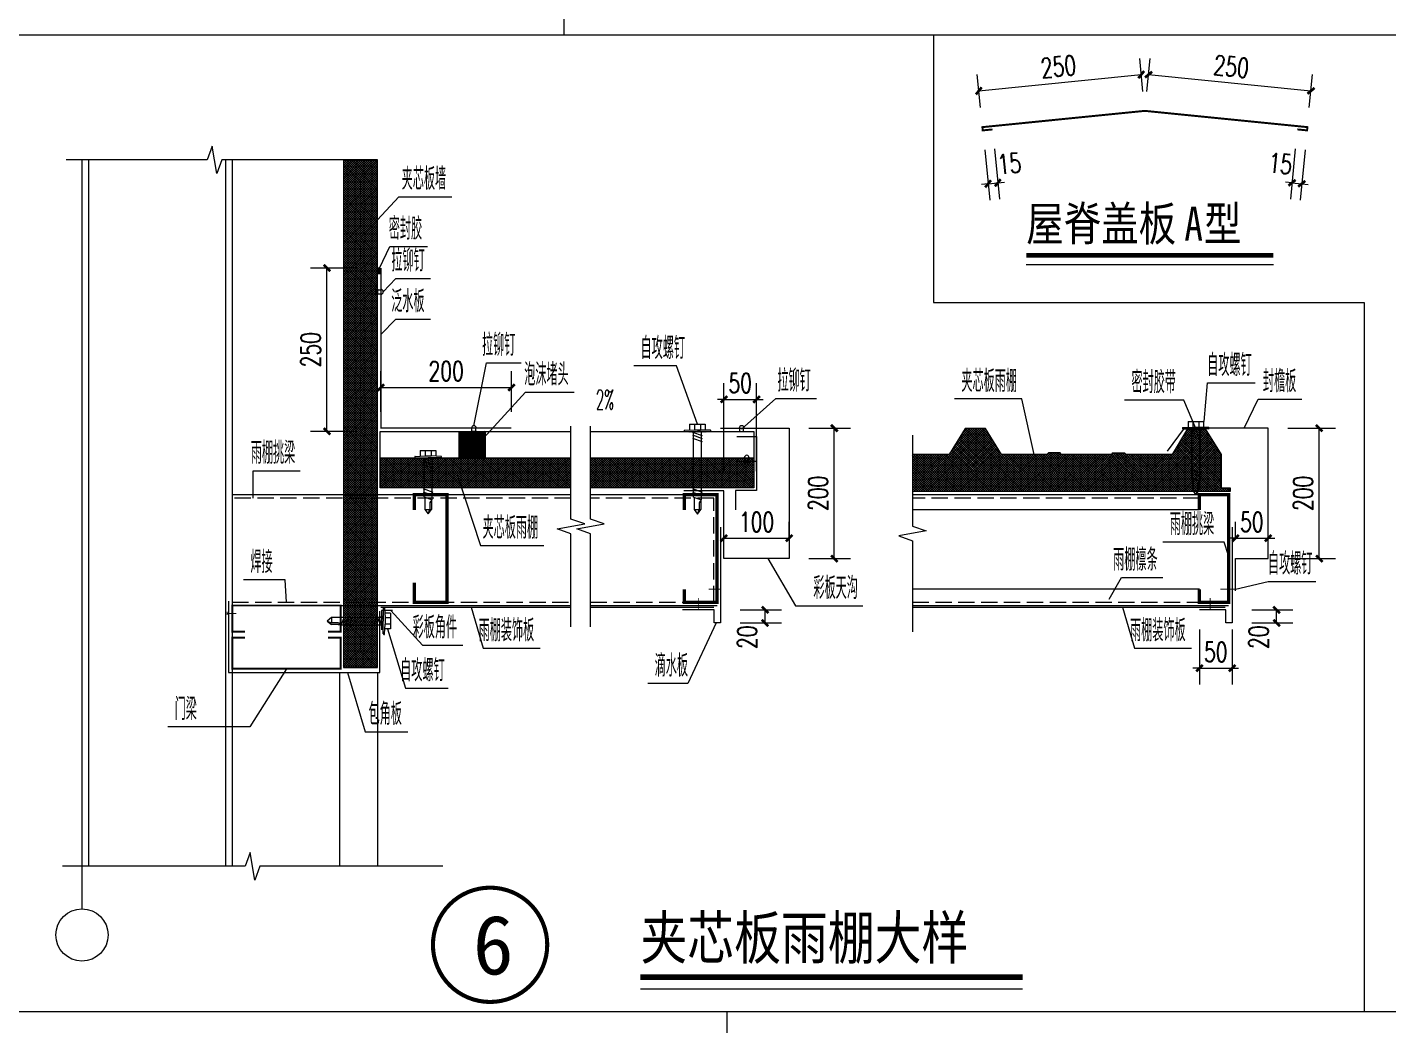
# Model space of a CAD drawing. Header units: inches. Extents: x -3733042 to -3643265, y 623859 to 997713.
# Drawn here: x -3726194 to -3722027, y 627618 to 630672 of the extents above; entities that cross this region are included whole.
import ezdxf

# ---------------------------------------------------------------- set-up
doc = ezdxf.new("R2010")
doc.units = ezdxf.units.IN
doc.header["$LTSCALE"] = 1000
doc.header["$MEASUREMENT"] = 0
doc.linetypes.add('DASH', pattern=[0.35, 0.25, -0.1])
doc.layers.get('0').update_dxf_attribs({"lineweight": 18})
for name, color, linetype, lineweight in [('7', 7, 'Continuous', 18), ('8', 3, 'Continuous', 18), ('AXIS', 30, 'Continuous', 18), ('AXIS_TEXT', 7, 'Continuous', 18), ('DIM_IDEN', 3, 'Continuous', 18), ('DIM_LEAD', 3, 'Continuous', 18), ('DIM_SYMB', 3, 'Continuous', 18), ('PUB_DIM', 3, 'Continuous', 18), ('PUB_TEXT', 7, 'Continuous', 18), ('SURFACE', 255, 'Continuous', 18), ('WALL', 6, 'Continuous', 18), ('填充', 8, 'Continuous', 18)]:
    doc.layers.add(name, color=color, linetype=linetype, lineweight=lineweight)
doc.styles.add('_TCH_DIM', font='simplex.shx', dxfattribs={"width": 0.7, "bigfont": 'gbcbig.shx'})
doc.styles.add('_TCH_DIM_T3', font='simplex.shx', dxfattribs={"width": 0.705882, "bigfont": 'gbcbig.shx'})
doc.styles.add('COMPLEX', font='complex.shx')
doc.styles.add('黑体', font='simhei.ttf', dxfattribs={"width": 0.8})
doc.dimstyles.new('_TCH_ARCH&&10', dxfattribs={"dimtxt": 29.75, "dimasz": 10, "dimexe": 25, "dimexo": 30, "dimgap": 10, "dimtad": 1, "dimdec": 0, "dimzin": 0, "dimdsep": 46, "dimtxsty": '_TCH_DIM_T3', "dimblk": 'ARCHTICK', "dimcen": 0.09, "dimdle": 20, "dimclrt": 7, "dimazin": 2, "dimtfac": 1, "dimtdec": 0, "dimtix": 1, "dimtmove": 2, "dimatfit": 3, "dimfxl": 1, "dimtolj": 1, "dimarcsym": 0})

# ---------------------------------------------------------------- blocks, each defined once
blk = doc.blocks.new('A$C33F06303')
at = {"layer": '8', "linetype": 'Continuous', "ltscale": 0.4}
h = blk.add_hatch(color=1, dxfattribs=at)
h.paths.add_polyline_path([(0, 3), (1.3, 3), (1.3, 6.8), (0, 6.8)], flags=0)
h.paths.add_polyline_path([(0, 0), (1.3, 0), (1.3, 3), (0, 3)], flags=0)
h.paths.add_polyline_path([(0, -3), (1.3, -3), (1.3, 0), (0, 0)], flags=0)
h.paths.add_polyline_path([(0, -6.8), (1.3, -6.8), (1.3, -3), (0, -3)], flags=0)
at = {"layer": '7', "color": 1, "linetype": 'Continuous', "ltscale": 0.2}
for p, q in [((-28.7, 3), (1.3, 3)), ((6.9, 2.4), (2.6, 2.4)), ((2.6, 2.4), (2.6, -2.4)), ((-30.9, -3), (1.3, -3)), ((6.9, -2.4), (2.6, -2.4))]:
    blk.add_line(p, q, dxfattribs=at)
at = {"layer": '8', "color": 1, "linetype": 'Continuous', "ltscale": 0.4}
for p, q in [((-38.3, 2.6), (-41.8, 0)), ((-41.8, 0), (-38.3, -2.6)), ((-41.8, 0), (-38.3, -1.3)), ((-28.9, 2.6), (-38.3, 2.6)), ((-38.3, 2.6), (-38.3, -1.3)), ((-28.7, 3), (-30.9, -3)), ((-24.9, 3.7), (-27.6, -3.7)), ((-22.3, 3.7), (-25, -3.7)), ((-3.8, 3.7), (-6.5, -3.7)), ((-1.4, 3.7), (-4.2, -3.7)), ((0.8, 3.7), (-1.9, -3.7)), ((1.3, 9.9), (1.3, 0)), ((2.2, 9.9), (2.6, 2.4)), ((6.9, 6), (2.4, 6)), ((6.9, 6), (6.9, -6)), ((-33.2, -1.3), (-38.5, -1.3)), ((-30.8, -2.6), (-38.3, -2.6)), ((1.3, -9.9), (1.3, 0)), ((2.2, -9.9), (2.6, -2.4)), ((6.9, -6), (2.4, -6))]:
    blk.add_line(p, q, dxfattribs=at)
for centre, major_axis, ratio, start_param, end_param in [((1.8, 9.8), (-0.336, 0.336), 1, 4.136797, 6.969837), ((-33.2, -1.9), (-1.41, 0.62), 0.401291, 1.745825, 4.887418), ((1.8, -9.8), (0.336, 0.336), 1, 2.454941, 5.287981)]:
    blk.add_ellipse(centre, major_axis=major_axis, ratio=ratio, start_param=start_param, end_param=end_param, dxfattribs=at)
blk = doc.blocks.new('_ArchTick_2')
at = {"color": 0, "linetype": 'ByBlock'}
blk.add_lwpolyline([(-0.5, -0.5, 0.4, 0.4, 0), (0.5, 0.5, 0.4, 0.4, 0)], format="xyseb", dxfattribs=at)
blk = doc.blocks.new('*X23')
at = {"layer": 'PUB_DIM', "color": 0, "lineweight": -2, "transparency": 16777216}
for p, q in [((157.7, 936.7), (85.2, 936.7)), ((110.2, 686.7), (110.2, 936.7)), ((157.7, 686.7), (85.2, 686.7))]:
    blk.add_line(p, q, dxfattribs=at)
at = {"layer": 'PUB_DIM', "color": 0, "lineweight": -2, "transparency": 16777216, "xscale": 10, "yscale": 10, "zscale": 10}
for p, rotation in [((110.2, 936.7), 90), ((110.2, 686.7), 270)]:
    blk.add_blockref('_ArchTick_2', p, dxfattribs=dict(at, rotation=rotation))
at = {"layer": 'PUB_DIM', "color": 7, "transparency": 16777216, "insert": (85.3, 811.7), "char_height": 29.75, "width": 78, "attachment_point": 5, "rotation": 90, "style": '_TCH_DIM_T3'}
blk.add_mtext('250', dxfattribs=at)
blk = doc.blocks.new('_ARCHTICK')
at = {"color": 0, "linetype": 'ByBlock', "const_width": 0.4}
blk.add_lwpolyline([(-0.5, -0.5), (0.5, 0.5)], dxfattribs=at)
blk = doc.blocks.new('*X24')
at = {"layer": 'PUB_DIM', "color": 0, "lineweight": -2, "transparency": 16777216}
for p, q in [((192.7, 716.7), (192.7, 779.1)), ((392.7, 716.7), (392.7, 779.1)), ((192.7, 754.1), (392.7, 754.1))]:
    blk.add_line(p, q, dxfattribs=at)
at = {"layer": 'PUB_DIM', "color": 0, "lineweight": -2, "transparency": 16777216, "xscale": 10, "yscale": 10, "zscale": 10, "rotation": 180}
blk.add_blockref('_ArchTick_2', (192.7, 754.1), dxfattribs=at)
at = {"layer": 'PUB_DIM', "color": 0, "lineweight": -2, "transparency": 16777216, "xscale": 10, "yscale": 10, "zscale": 10}
blk.add_blockref('_ArchTick_2', (392.7, 754.1), dxfattribs=at)
at = {"layer": 'PUB_DIM', "color": 7, "transparency": 16777216, "insert": (292.7, 779), "char_height": 29.75, "width": 81, "attachment_point": 5, "style": '_TCH_DIM_T3'}
blk.add_mtext('200', dxfattribs=at)
blk = doc.blocks.new('*X25')
at = {"layer": 'PUB_DIM', "color": 0, "lineweight": -2, "transparency": 16777216}
for p, q in [((717.9, 625.7), (717.9, 760.8)), ((767.9, 625.7), (767.9, 760.8)), ((717.9, 735.8), (707.9, 735.8)), ((717.9, 735.8), (767.9, 735.8)), ((767.9, 735.8), (777.9, 735.8))]:
    blk.add_line(p, q, dxfattribs=at)
at = {"layer": 'PUB_DIM', "color": 0, "lineweight": -2, "transparency": 16777216, "xscale": 10, "yscale": 10, "zscale": 10}
blk.add_blockref('_ArchTick_2', (717.9, 735.8), dxfattribs=at)
at = {"layer": 'PUB_DIM', "color": 0, "lineweight": -2, "transparency": 16777216, "xscale": 10, "yscale": 10, "zscale": 10, "rotation": 180}
blk.add_blockref('_ArchTick_2', (767.9, 735.8), dxfattribs=at)
at = {"layer": 'PUB_DIM', "color": 7, "transparency": 16777216, "insert": (742.9, 760.7), "char_height": 29.75, "width": 48, "attachment_point": 5, "style": '_TCH_DIM_T3'}
blk.add_mtext('50', dxfattribs=at)
blk = doc.blocks.new('*X26')
at = {"layer": 'PUB_DIM', "color": 0, "lineweight": -2, "transparency": 16777216}
for p, q in [((847.9, 691.7), (912, 691.7)), ((887, 492), (887, 691.7)), ((847.9, 492), (912, 492))]:
    blk.add_line(p, q, dxfattribs=at)
at = {"layer": 'PUB_DIM', "color": 0, "lineweight": -2, "transparency": 16777216, "xscale": 10, "yscale": 10, "zscale": 10}
for p, rotation in [((887, 691.7), 90), ((887, 492), 270)]:
    blk.add_blockref('_ArchTick_2', p, dxfattribs=dict(at, rotation=rotation))
at = {"layer": 'PUB_DIM', "color": 7, "transparency": 16777216, "insert": (862.1, 591.9), "char_height": 29.75, "width": 81, "attachment_point": 5, "rotation": 90, "style": '_TCH_DIM_T3'}
blk.add_mtext('200', dxfattribs=at)
blk = doc.blocks.new('*X27')
at = {"layer": 'PUB_DIM', "color": 0, "lineweight": -2, "transparency": 16777216}
for p, q in [((717.9, 522), (717.9, 548.2)), ((817.9, 522), (817.9, 548.2)), ((717.9, 523.2), (817.9, 523.2))]:
    blk.add_line(p, q, dxfattribs=at)
at = {"layer": 'PUB_DIM', "color": 0, "lineweight": -2, "transparency": 16777216, "xscale": 10, "yscale": 10, "zscale": 10, "rotation": 180}
blk.add_blockref('_ArchTick_2', (717.9, 523.2), dxfattribs=at)
at = {"layer": 'PUB_DIM', "color": 0, "lineweight": -2, "transparency": 16777216, "xscale": 10, "yscale": 10, "zscale": 10}
blk.add_blockref('_ArchTick_2', (817.9, 523.2), dxfattribs=at)
at = {"layer": 'PUB_DIM', "color": 7, "transparency": 16777216, "insert": (767.9, 548.1), "char_height": 29.75, "width": 72, "attachment_point": 5, "style": '_TCH_DIM_T3'}
blk.add_mtext('100', dxfattribs=at)
blk = doc.blocks.new('*X28')
at = {"layer": 'PUB_DIM', "color": 0, "lineweight": -2, "transparency": 16777216}
for p, q in [((742.8, 413.5), (806, 413.5)), ((781, 393.5), (781, 413.5)), ((742.8, 393.5), (806, 393.5))]:
    blk.add_line(p, q, dxfattribs=at)
at = {"layer": 'PUB_DIM', "color": 0, "lineweight": -2, "transparency": 16777216, "xscale": 10, "yscale": 10, "zscale": 10}
for p, rotation in [((781, 413.5), 90), ((781, 393.5), 270)]:
    blk.add_blockref('_ArchTick_2', p, dxfattribs=dict(at, rotation=rotation))
at = {"layer": 'PUB_DIM', "color": 7, "transparency": 16777216, "insert": (753.5, 371.6), "char_height": 29.75, "width": 59.5, "attachment_point": 5, "rotation": 90, "style": '_TCH_DIM_T3'}
blk.add_mtext('20', dxfattribs=at)
blk = doc.blocks.new('_AXISO')
blk.add_circle((0, 0), 0.5)
at = {"layer": 'AXIS_TEXT', "style": 'COMPLEX', "width": 1.04167}
blk.add_attdef('A', (-0.25, -0.28), '', height=0.56, dxfattribs=at)
blk = doc.blocks.new('*X29')
at = {"layer": 'PUB_DIM', "color": 0, "lineweight": -2, "transparency": 16777216}
for p, q in [((1501.2, 522), (1501.2, 548.2)), ((1551.2, 522), (1551.2, 548.2)), ((1501.2, 523.2), (1491.2, 523.2)), ((1501.2, 523.2), (1551.2, 523.2)), ((1551.2, 523.2), (1561.2, 523.2))]:
    blk.add_line(p, q, dxfattribs=at)
at = {"layer": 'PUB_DIM', "color": 0, "lineweight": -2, "transparency": 16777216, "xscale": 10, "yscale": 10, "zscale": 10}
blk.add_blockref('_ArchTick_2', (1501.2, 523.2), dxfattribs=at)
at = {"layer": 'PUB_DIM', "color": 0, "lineweight": -2, "transparency": 16777216, "xscale": 10, "yscale": 10, "zscale": 10, "rotation": 180}
blk.add_blockref('_ArchTick_2', (1551.2, 523.2), dxfattribs=at)
at = {"layer": 'PUB_DIM', "color": 7, "transparency": 16777216, "insert": (1526.2, 548.1), "char_height": 29.75, "width": 48, "attachment_point": 5, "style": '_TCH_DIM_T3'}
blk.add_mtext('50', dxfattribs=at)
blk = doc.blocks.new('*X30')
at = {"layer": 'PUB_DIM', "color": 0, "lineweight": -2, "transparency": 16777216}
for p, q in [((1526, 413.5), (1589.2, 413.5)), ((1564.2, 393.5), (1564.2, 413.5)), ((1526, 393.5), (1589.2, 393.5))]:
    blk.add_line(p, q, dxfattribs=at)
at = {"layer": 'PUB_DIM', "color": 0, "lineweight": -2, "transparency": 16777216, "xscale": 10, "yscale": 10, "zscale": 10}
for p, rotation in [((1564.2, 413.5), 90), ((1564.2, 393.5), 270)]:
    blk.add_blockref('_ArchTick_2', p, dxfattribs=dict(at, rotation=rotation))
at = {"layer": 'PUB_DIM', "color": 7, "transparency": 16777216, "insert": (1536.7, 371.6), "char_height": 29.75, "width": 59.5, "attachment_point": 5, "rotation": 90, "style": '_TCH_DIM_T3'}
blk.add_mtext('20', dxfattribs=at)
blk = doc.blocks.new('*X31')
at = {"layer": 'PUB_DIM', "color": 0, "lineweight": -2, "transparency": 16777216}
for p, q in [((1446, 383.5), (1446, 299.2)), ((1496, 383.5), (1496, 299.2)), ((1446, 324.2), (1436, 324.2)), ((1446, 324.2), (1496, 324.2)), ((1496, 324.2), (1506, 324.2))]:
    blk.add_line(p, q, dxfattribs=at)
at = {"layer": 'PUB_DIM', "color": 0, "lineweight": -2, "transparency": 16777216, "xscale": 10, "yscale": 10, "zscale": 10}
blk.add_blockref('_ArchTick_2', (1446, 324.2), dxfattribs=at)
at = {"layer": 'PUB_DIM', "color": 0, "lineweight": -2, "transparency": 16777216, "xscale": 10, "yscale": 10, "zscale": 10, "rotation": 180}
blk.add_blockref('_ArchTick_2', (1496, 324.2), dxfattribs=at)
at = {"layer": 'PUB_DIM', "color": 7, "transparency": 16777216, "insert": (1471, 349), "char_height": 29.75, "width": 48, "attachment_point": 5, "style": '_TCH_DIM_T3'}
blk.add_mtext('50', dxfattribs=at)
blk = doc.blocks.new('*X32')
at = {"layer": 'PUB_DIM', "color": 0, "lineweight": -2, "transparency": 16777216}
for p, q in [((1581.2, 691.7), (1654.5, 691.7)), ((1629.5, 492), (1629.5, 691.7)), ((1581.2, 492), (1654.5, 492))]:
    blk.add_line(p, q, dxfattribs=at)
at = {"layer": 'PUB_DIM', "color": 0, "lineweight": -2, "transparency": 16777216, "xscale": 10, "yscale": 10, "zscale": 10}
for p, rotation in [((1629.5, 691.7), 90), ((1629.5, 492), 270)]:
    blk.add_blockref('_ArchTick_2', p, dxfattribs=dict(at, rotation=rotation))
at = {"layer": 'PUB_DIM', "color": 7, "transparency": 16777216, "insert": (1604.7, 591.9), "char_height": 29.75, "width": 81, "attachment_point": 5, "rotation": 90, "style": '_TCH_DIM_T3'}
blk.add_mtext('200', dxfattribs=at)
blk = doc.blocks.new('*X39')
at = {"layer": 'PUB_DIM', "color": 0, "lineweight": -2, "transparency": 16777216}
for p, q in [((3, 29.9), (8, 80.4)), ((5.6, 55.5), (254.3, 30.6)), ((251.7, 5), (256.8, 55.5))]:
    blk.add_line(p, q, dxfattribs=at)
at = {"layer": 'PUB_DIM', "color": 0, "lineweight": -2, "transparency": 16777216, "xscale": 10, "yscale": 10, "zscale": 10}
for p, rotation in [((5.6, 55.5), 174.2894068625309), ((254.3, 30.6), 354.2894068625309)]:
    blk.add_blockref('_ArchTick_2', p, dxfattribs=dict(at, rotation=rotation))
at = {"layer": 'PUB_DIM', "color": 7, "transparency": 16777216, "insert": (132.4, 67.8), "char_height": 29.75, "width": 83.533, "attachment_point": 5, "rotation": 354.2894, "style": '_TCH_DIM_T3'}
blk.add_mtext('250', dxfattribs=at)
blk = doc.blocks.new('*X40')
at = {"layer": 'PUB_DIM', "color": 0, "lineweight": -2, "transparency": 16777216}
for p, q in [((230.3, -58.2), (222.7, -135)), ((245.3, -59.7), (237.6, -136.5)), ((225.2, -110.1), (215.2, -109.1)), ((225.2, -110.1), (240.1, -111.6)), ((240.1, -111.6), (250, -112.6))]:
    blk.add_line(p, q, dxfattribs=at)
at = {"layer": 'PUB_DIM', "color": 0, "lineweight": -2, "transparency": 16777216, "xscale": 10, "yscale": 10, "zscale": 10}
for p, rotation in [((225.2, -110.1), 354.2894068628323), ((240.1, -111.6), 174.2894068628322)]:
    blk.add_blockref('_ArchTick_2', p, dxfattribs=dict(at, rotation=rotation))
at = {"layer": 'PUB_DIM', "color": 7, "transparency": 16777216, "insert": (207.5, -80.7), "char_height": 29.75, "width": 44.727, "attachment_point": 5, "rotation": 354.2894, "style": '_TCH_DIM_T3'}
blk.add_mtext('15', dxfattribs=at)
blk = doc.blocks.new('*X41')
at = {"layer": 'PUB_DIM', "color": 0, "lineweight": -2, "transparency": 16777216}
for p, q in [((-3, 29.9), (-8, 80.4)), ((-251.7, 5), (-256.8, 55.5)), ((-254.3, 30.6), (-5.6, 55.5))]:
    blk.add_line(p, q, dxfattribs=at)
at = {"layer": 'PUB_DIM', "color": 0, "lineweight": -2, "transparency": 16777216, "xscale": 10, "yscale": 10, "zscale": 10}
for p, rotation in [((-5.6, 55.5), 5.710593137469112), ((-254.3, 30.6), 185.7105931374691)]:
    blk.add_blockref('_ArchTick_2', p, dxfattribs=dict(at, rotation=rotation))
at = {"layer": 'PUB_DIM', "color": 7, "transparency": 16777216, "insert": (-132.4, 67.8), "char_height": 29.75, "width": 83.533, "attachment_point": 5, "rotation": 5.7106, "style": '_TCH_DIM_T3'}
blk.add_mtext('250', dxfattribs=at)
blk = doc.blocks.new('*X42')
at = {"layer": 'PUB_DIM', "color": 0, "lineweight": -2, "transparency": 16777216}
for p, q in [((-245.3, -59.7), (-237.6, -136.5)), ((-230.3, -58.2), (-222.7, -135)), ((-240.1, -111.6), (-250, -112.6)), ((-240.1, -111.6), (-225.2, -110.1)), ((-225.2, -110.1), (-215.2, -109.1))]:
    blk.add_line(p, q, dxfattribs=at)
at = {"layer": 'PUB_DIM', "color": 0, "lineweight": -2, "transparency": 16777216, "xscale": 10, "yscale": 10, "zscale": 10}
for p, rotation in [((-240.1, -111.6), 5.710593137167779), ((-225.2, -110.1), 185.7105931371678)]:
    blk.add_blockref('_ArchTick_2', p, dxfattribs=dict(at, rotation=rotation))
at = {"layer": 'PUB_DIM', "color": 7, "transparency": 16777216, "insert": (-207.5, -80.7), "char_height": 29.75, "width": 44.727, "attachment_point": 5, "rotation": 5.7106, "style": '_TCH_DIM_T3'}
blk.add_mtext('15', dxfattribs=at)
blk = doc.blocks.new('A$C1CFB6AEB')
at = {"layer": '8', "linetype": 'Continuous', "ltscale": 0.4}
h = blk.add_hatch(color=1, dxfattribs=at)
h.paths.add_polyline_path([(1434.4, 688.1), (1434.4, 690.6), (1426.7, 690.6), (1426.7, 688.1)], flags=0)
h.paths.add_polyline_path([(1440.4, 688.1), (1440.4, 690.6), (1434.4, 690.6), (1434.4, 688.1)], flags=0)
h.paths.add_polyline_path([(1446.4, 688.1), (1446.4, 690.6), (1440.4, 690.6), (1440.4, 688.1)], flags=0)
h.paths.add_polyline_path([(1454.1, 688.1), (1454.1, 690.6), (1446.4, 690.6), (1446.4, 688.1)], flags=0)
h = blk.add_hatch(color=1, dxfattribs=at)
h.paths.add_polyline_path([(671.4, 684.2), (671.4, 686.7), (663.8, 686.7), (663.8, 684.2)], flags=0)
h.paths.add_polyline_path([(677.4, 684.2), (677.4, 686.7), (671.4, 686.7), (671.4, 684.2)], flags=0)
h.paths.add_polyline_path([(683.4, 684.2), (683.4, 686.7), (677.4, 686.7), (677.4, 684.2)], flags=0)
h.paths.add_polyline_path([(691.1, 684.2), (691.1, 686.7), (683.4, 686.7), (683.4, 684.2)], flags=0)
at = {"layer": '填充'}
h = blk.add_hatch(dxfattribs=at)
h.set_pattern_fill('ANSI37', color=256, scale=20, style=0)
h.paths.add_polyline_path([(135.3, 325.3), (187.7, 325.3), (187.7, 1102.5), (135.3, 1102.5)], flags=0)
h = blk.add_hatch(dxfattribs=at)
h.set_pattern_fill('ANSI37', color=256, style=0)
h.paths.add_polyline_path([(191.7, 936.7), (187.7, 936.7), (187.7, 928.2), (191.7, 928.2)], flags=0)
h = blk.add_hatch(dxfattribs=at)
h.set_pattern_fill('ANSI37', color=256, scale=20, style=0)
h.paths.add_polyline_path([(1006.7, 595.4), (1493.8, 595.4), (1493.8, 599.8), (1479.7, 599.8), (1479.7, 651.2), (1455.5, 690.6), (1427.5, 690.6), (1404, 651.2), (1333.9, 651.2), (1331.9, 653.5), (1312.2, 653.5), (1311.2, 651.2), (1234.5, 651.2), (1232.7, 653.8), (1214.9, 653.8), (1212.4, 651.2), (1142.8, 651.2), (1118.3, 691.4), (1087.3, 691.4), (1062.6, 651.2), (1006.7, 651.2)], flags=0)
blk.add_hatch(color=256, dxfattribs=at).paths.add_polyline_path([(1427, 690.6), (1455.5, 690.6), (1455.5, 691.7), (1427, 691.7)], flags=0)
h = blk.add_hatch(dxfattribs=at)
h.set_pattern_fill('ANSI37', color=256, scale=5, style=0)
h.paths.add_polyline_path([(312.5, 686.7), (352.4, 686.7), (352.4, 646.4), (312.5, 646.4)], flags=0)
h = blk.add_hatch(dxfattribs=at)
h.set_pattern_fill('ANSI37', color=256, scale=20, style=0)
h.paths.add_polyline_path([(513.8, 646.4), (513.8, 600.2), (764, 600.2), (764, 646.4)], flags=0)
h.paths.add_polyline_path([(483.8, 600.2), (483.8, 646.4), (191.6, 646.4), (191.6, 600.2)], flags=0)
for p, q in [((-264.9, 1102.5), (-264.9, 21)), ((-254.9, 1102.5), (-254.9, 21)), ((-44.9, 1102.5), (-44.9, 21)), ((-34.9, 1102.5), (-34.9, 21))]:
    blk.add_line(p, q)
for points in [[(244.1, 566.5, 5, 5, 0), (244.1, 589.7, 5, 5, 0), (294.1, 589.7, 5, 5, 0), (294.1, 425.2, 5, 5, 0), (244.1, 425.2, 5, 5, 0), (244.1, 455.2, 5, 5, 0)], [(657.4, 566.5, 5, 5, 0), (657.4, 589.7, 5, 5, 0), (707.4, 589.7, 5, 5, 0), (707.4, 425.2, 5, 5, 0), (657.4, 425.2, 5, 5, 0), (657.4, 445.2, 5, 5, 0)], [(1446, 566.5, 5, 5, 0), (1446, 589.7, 5, 5, 0), (1490.6, 589.7, 5, 5, 0), (1490.6, 425.2, 5, 5, 0), (1446, 425.2, 5, 5, 0), (1446, 445.2, 5, 5, 0)], [(-15.3, 380.1, 3, 3, 0), (-34.9, 380.1, 3, 3, 0), (-34.9, 420.2, 3, 3, 0), (131.3, 420.2, 3, 3, 0), (131.3, 380.1, 3, 3, 0), (111.6, 380.1, 3, 3, 0)], [(-15.3, 371, 3, 3, 0), (-34.9, 371, 3, 3, 0), (-34.9, 323.4, 3, 3, 0), (131.3, 323.4, 3, 3, 0), (131.3, 371, 3, 3, 0), (111.6, 371, 3, 3, 0)]]:
    blk.add_lwpolyline(points, format="xyseb")
at = {"layer": '7', "color": 1, "linetype": 'Continuous', "ltscale": 0.2}
for p, q in [((672.7, 697.9), (672.7, 689.3)), ((672.7, 689.3), (682.2, 689.3)), ((682.2, 697.9), (682.2, 689.3)), ((1434.4, 615.7), (1434.4, 690.6)), ((1435.7, 701.9), (1435.7, 693.3)), ((1435.7, 693.3), (1445.1, 693.3)), ((1445.1, 701.9), (1445.1, 693.3)), ((1446.4, 611.3), (1446.4, 690.6)), ((671.4, 586.2), (671.4, 686.7)), ((683.4, 581.8), (683.4, 686.7))]:
    blk.add_line(p, q, dxfattribs=at)
at = {"layer": '8', "color": 1, "linetype": 'Continuous', "ltscale": 0.4}
for p, q in [((657.6, 688.6), (672.7, 689.3)), ((665.5, 697.9), (665.5, 688.9)), ((665.5, 697.9), (689.4, 697.9)), ((697.3, 688.6), (682.2, 689.3)), ((689.4, 697.9), (689.4, 688.9)), ((1420.6, 692.5), (1435.7, 693.3)), ((1420.7, 690.6), (1440.4, 690.6)), ((1428.5, 701.9), (1428.5, 692.9)), ((1428.5, 701.9), (1452.3, 701.9)), ((1432.9, 689.8), (1447.9, 684.3)), ((1433.4, 692.5), (1448.5, 693.3)), ((1433.5, 690.6), (1453.3, 690.6)), ((1460.1, 690.6), (1440.4, 690.6)), ((1460.2, 692.5), (1445.1, 693.3)), ((1452.3, 701.9), (1452.3, 692.9)), ((657.7, 686.7), (677.4, 686.7)), ((670, 685.8), (684.9, 680.4)), ((670, 681.3), (684.9, 675.8)), ((670, 676.5), (684.9, 671.1)), ((697.2, 686.7), (677.4, 686.7)), ((1432.9, 685.2), (1447.9, 679.8)), ((1432.9, 680.5), (1447.9, 675)), ((1432.9, 628.6), (1447.9, 623.2)), ((1432.9, 623.4), (1447.9, 617.9)), ((1434.4, 615.7), (1446.4, 611.3)), ((1435.2, 615.4), (1435.2, 596.6)), ((1442.9, 606.7), (1442.9, 596.2)), ((1445.6, 611.6), (1445.6, 596.6)), ((670, 599.1), (684.9, 593.7)), ((670, 593.8), (684.9, 588.4)), ((671.4, 586.2), (683.4, 581.8)), ((672.2, 585.9), (672.2, 567.1)), ((1435.2, 596.6), (1442.9, 596.6)), ((1435.2, 596.6), (1440.4, 589.7)), ((1440.4, 589.7), (1445.6, 596.6)), ((1440.4, 589.7), (1442.9, 596.6)), ((672.2, 567.1), (680, 567.1)), ((672.2, 567.1), (677.4, 560.1)), ((677.4, 560.1), (682.7, 567.1)), ((677.4, 560.1), (680, 567.1)), ((680, 577.2), (680, 566.6)), ((682.7, 582.1), (682.7, 567.1))]:
    blk.add_line(p, q, dxfattribs=at)
for centre, major_axis, ratio, start_param, end_param in [((657.8, 687.7), (-0.673, -0.673), 1, 4.136797, 6.969837), ((697.1, 687.7), (-0.673, 0.673), 1, 2.454941, 5.287981), ((1420.8, 691.6), (-0.673, -0.673), 1, 4.136797, 6.969837), ((1433.6, 691.6), (-0.673, -0.673), 1, 4.136797, 6.969837), ((1460, 691.6), (-0.673, 0.673), 1, 2.454941, 5.287981), ((1444.3, 606.7), (-1.24, -2.82), 0.401291, 1.745825, 4.887418), ((681.3, 577.2), (-1.24, -2.82), 0.401291, 1.745825, 4.887418)]:
    blk.add_ellipse(centre, major_axis=major_axis, ratio=ratio, start_param=start_param, end_param=end_param, dxfattribs=at)
at = {"layer": 'AXIS'}
blk.add_line((-264.9, 55.9), (-264.9, -44.1), dxfattribs=at)
at = {"layer": 'DIM_LEAD'}
for p, q in [((187.7, 1010.8), (220.3, 1046)), ((220.3, 1046), (301.3, 1046)), ((190.6, 936.7), (206.6, 969.8)), ((206.6, 969.8), (263.9, 969.8)), ((196.4, 900.4), (215.7, 921)), ((215.7, 921), (268.6, 921)), ((192.7, 835.3), (215.4, 858.6)), ((215.4, 858.6), (268.9, 858.6)), ((335.2, 695.4), (354.5, 791.8)), ((354.5, 791.8), (407.4, 791.8)), ((645.1, 787), (579.8, 787)), ((677.4, 697.9), (645.1, 787)), ((1453.3, 701.9), (1458.4, 761)), ((1458.4, 761), (1531.2, 761)), ((339, 664.8), (414, 746.6)), ((414, 746.6), (488.6, 746.6)), ((745.1, 690.1), (797.5, 737.2)), ((797.5, 737.2), (859.6, 737.2)), ((1173.9, 736.5), (1071, 736.5)), ((1192.8, 651.2), (1173.9, 736.5)), ((1422, 734.7), (1331.5, 734.7)), ((1440.4, 691.2), (1422, 734.7)), ((1514.4, 691.7), (1536, 736.2)), ((1536, 736.2), (1603, 736.2)), ((-2.8, 584.7), (-2.8, 626.6)), ((-2.8, 626.6), (69.3, 626.6)), ((309.6, 620.6), (345.4, 511.9)), ((345.4, 511.9), (442.3, 511.9)), ((1483.7, 517.4), (1390.1, 517.4)), ((1490.6, 496.8), (1483.7, 517.4)), ((785.2, 492), (827.7, 419.8)), ((46, 459.5), (-17.5, 459.5)), ((48.2, 425.2), (46, 459.5)), ((1308, 430.1), (1326.5, 463.1)), ((1326.5, 463.1), (1390.2, 463.1)), ((1501.2, 445.2), (1551.4, 457)), ((1551.4, 457), (1624.2, 457)), ((330.8, 417.6), (349.4, 354.9)), ((827.7, 419.8), (930.7, 419.8)), ((1328.2, 417.6), (1346.7, 354.9)), ((207.8, 412.6), (256.3, 359.3)), ((203.1, 384.4), (230.3, 293.7)), ((705.9, 393.5), (662.9, 300.9)), ((256.3, 359.3), (318.3, 359.3)), ((349.4, 354.9), (436.6, 354.9)), ((1346.7, 354.9), (1434, 354.9)), ((48.2, 323.4), (-8.1, 234.4)), ((141.5, 317.6), (168.7, 226.9)), ((230.3, 293.7), (295.6, 293.7)), ((662.9, 300.9), (601.4, 300.9)), ((-8.1, 234.4), (-133.5, 234.4)), ((168.7, 226.9), (234, 226.9))]:
    blk.add_line(p, q, dxfattribs=at)
at = {"layer": 'DIM_SYMB'}
for points in [[(165.3, 1102.5), (-50.7, 1102.5), (-58.3, 1081.5), (-65.7, 1123.5), (-73.2, 1102.5), (-289.2, 1102.5)], [(483.8, 387.6), (483.8, 530), (462.8, 537.6), (504.8, 545), (483.8, 552.5), (483.8, 694.8)], [(513.8, 387.6), (513.8, 530), (492.8, 537.6), (534.8, 545), (513.8, 552.5), (513.8, 694.8)], [(1006.7, 681.2), (1006.7, 541.9), (1027.7, 534.3), (985.7, 526.9), (1006.7, 519.4), (1006.7, 380.1)], [(287.7, 21), (7.6, 21), (0, 0), (-7.4, 42), (-14.9, 21), (-294.9, 21)]]:
    blk.add_lwpolyline(points, dxfattribs=at)
blk.add_lwpolyline([(478.6, 710, 0, 0, 0), (562.1, 710, 8, 0, 0), (592.1, 710, 0, 0, 0)], format="xyseb", dxfattribs=at)
at = {"layer": 'SURFACE'}
for p, q in [((187.7, 903.4), (192.7, 903.4)), ((187.7, 897.4), (192.7, 897.4)), ((332.2, 686.7), (332.2, 691.7)), ((338.2, 686.7), (338.2, 691.7)), ((742.1, 686.7), (742.1, 691.7)), ((748.1, 686.7), (748.1, 691.7)), ((749.9, 641.4), (749.9, 646.4)), ((756, 641.4), (756, 646.4)), ((1446, 566.5), (1006.7, 566.5)), ((1446, 445.2), (1006.7, 445.2)), ((129.5, 317.6), (129.5, 21)), ((187.7, 317.6), (187.7, 21))]:
    blk.add_line(p, q, dxfattribs=at)
for points in [[(192.7, 936.7, 2, 2, 0), (192.7, 691.7, 2, 2, 0), (392.7, 691.7, 2, 2, 0)], [(712.8, 445.2, 1.5, 1.5, 0), (694.8, 445.2, 1.5, 1.5, 0)], [(712.8, 442.5, 1.5, 1.5, 0), (712.8, 447.8, 1.5, 1.5, 0)], [(1501.2, 445.2, 1.5, 1.5, 0), (1478, 445.2, 1.5, 1.5, 0)], [(1501.2, 442.5, 1.5, 1.5, 0), (1501.2, 447.8, 1.5, 1.5, 0)], [(483.8, 417.6, 2, 2, 0), (192.5, 417.6, 2, 2, 0)], [(702.7, 417.6, 2, 2, 0), (513.8, 417.6, 2, 2, 0)], [(679.3, 413.5, 1.5, 1.5, 0), (679.3, 431.5, 1.5, 1.5, 0)], [(1485.9, 417.6, 2, 2, 0), (1006.7, 417.6, 2, 2, 0)], [(1462.6, 413.5, 1.5, 1.5, 0), (1462.6, 431.5, 1.5, 1.5, 0)], [(-42.4, 410.7, 1.5, 1.5, 0), (-42.4, 405.5, 1.5, 1.5, 0)], [(-42.4, 408.1, 1.5, 1.5, 0), (-28.6, 408.1, 1.5, 1.5, 0)], [(676.7, 413.5, 1.5, 1.5, 0), (682, 413.5, 1.5, 1.5, 0)], [(1459.9, 413.5, 1.5, 1.5, 0), (1465.2, 413.5, 1.5, 1.5, 0)]]:
    blk.add_lwpolyline(points, format="xyseb", dxfattribs=at)
for points in [[(191.7, 936.7), (187.7, 936.7), (187.7, 928.2), (191.7, 928.2)], [(185.3, 904.5), (187.7, 904.5), (187.7, 896.3), (185.3, 896.3)], [(1427, 690.6), (1455.5, 690.6), (1455.5, 691.7), (1427, 691.7)], [(312.5, 686.7), (352.4, 686.7), (352.4, 646.4), (312.5, 646.4)], [(339.3, 684.3), (339.3, 686.7), (331.1, 686.7), (331.1, 684.3)], [(757, 639), (757, 641.4), (748.8, 641.4), (748.8, 639)]]:
    blk.add_lwpolyline(points, close=True, dxfattribs=at)
for points in [[(712.7, 691.7), (817.9, 691.7), (817.9, 492), (717.9, 492), (717.9, 595.7), (656.6, 595.7)], [(1501.2, 442.8), (1501.2, 492), (1551.2, 492), (1551.2, 691.7), (1422.4, 691.7), (1396.7, 656.7)], [(191.6, 646.4), (191.6, 686.7), (483.8, 686.7)], [(513.8, 686.7), (764, 686.7), (764, 646.4)], [(737.9, 679), (768, 679), (768, 596.2), (735.9, 596.2), (735.9, 566.9)], [(737.9, 641.4), (768, 641.4)], [(483.8, 589.7), (-34.9, 589.7)], [(707.4, 425.2), (707.4, 589.7), (513.8, 589.7)], [(1490.6, 425.2), (1490.6, 589.7), (1006.7, 589.7)], [(712.8, 539.9), (712.8, 393.5), (703.1, 393.5), (703.1, 413.5), (654.5, 413.5)], [(1496, 539.9), (1496, 393.5), (1486.4, 393.5), (1486.4, 413.5), (1446, 413.5)], [(-40.6, 426.9), (-40.6, 317.6), (191.2, 317.6), (191.2, 411.4)], [(-34.9, 420.2), (483.8, 420.2)], [(513.8, 420.2), (707.4, 420.2)], [(1006.7, 420.2), (1490.6, 420.2)], [(210.7, 412.6), (193.9, 412.6), (193.9, 383.1)]]:
    blk.add_lwpolyline(points, dxfattribs=at)
at = {"layer": 'SURFACE', "linetype": 'DASH', "ltscale": 0.1}
for points in [[(483.8, 584.7), (-34.9, 584.7)], [(513.8, 425.2), (702.4, 425.2), (702.4, 584.7), (513.8, 584.7)], [(1446, 584.7), (1006.7, 584.7)], [(-34.9, 425.2), (483.8, 425.2)], [(1006.7, 425.2), (1485.6, 425.2)]]:
    blk.add_lwpolyline(points, dxfattribs=at)
at = {"layer": 'SURFACE'}
for centre, start, end in [((192.7, 900.4), 270, 90), ((335.2, 691.7), 0, 180), ((745.1, 691.7), 0, 180), ((752.9, 646.4), 0, 180)]:
    blk.add_arc(centre, 3.71, start, end, dxfattribs=at)
at = {"layer": 'WALL'}
for points in [[(135.3, 325.3), (187.7, 325.3), (187.7, 1102.5), (135.3, 1102.5)], [(1006.7, 595.4), (1493.8, 595.4), (1493.8, 599.8), (1479.7, 599.8), (1479.7, 651.2), (1455.5, 690.6), (1427.5, 690.6), (1404, 651.2), (1333.9, 651.2), (1331.9, 653.5), (1312.2, 653.5), (1311.2, 651.2), (1234.5, 651.2), (1232.7, 653.8), (1214.9, 653.8), (1212.4, 651.2), (1142.8, 651.2), (1118.3, 691.4), (1087.3, 691.4), (1062.6, 651.2), (1006.7, 651.2)]]:
    blk.add_lwpolyline(points, close=True, dxfattribs=at)
for points in [[(483.8, 600.2), (191.6, 600.2), (191.6, 646.4), (483.8, 646.4)], [(513.8, 646.4), (764, 646.4), (764, 600.2), (513.8, 600.2)]]:
    blk.add_lwpolyline(points, dxfattribs=at)
at = {"layer": 'AXIS', "xscale": 80, "yscale": 80, "zscale": 80}
blk.add_blockref('_AXISO', (-264.9, -84.1), dxfattribs=at)
at = {"layer": 'WALL', "xscale": 2, "yscale": 2, "zscale": 2, "rotation": 89.99999999999999}
blk.add_blockref('A$C33F06303', (265.1, 643.9), dxfattribs=at)
at = {"layer": 'WALL', "xscale": 2, "yscale": 2, "zscale": 2}
blk.add_blockref('A$C33F06303', (193.9, 396.4), dxfattribs=at)
at = {"layer": 'PUB_TEXT', "style": '_TCH_DIM'}
for s, height, width, p in [('夹芯板墙', 33.76, 0.7, (224.6, 1056.5)), ('密封胶', 33.76, 0.7, (204.9, 980.3)), ('拉铆钉', 33.76, 0.7, (208.8, 931.5)), ('泛水板', 33.76, 0.7, (208.6, 869.1)), ('拉铆钉', 33.76, 0.7, (347.6, 802.3)), ('自攻螺钉', 33.76, 0.7, (590.3, 797.5)), ('泡沫堵头', 33.76, 0.7, (412.2, 757.1)), ('自攻螺钉', 33.76, 0.7, (1457.9, 771.5)), ('拉铆钉', 33.76, 0.7, (799.9, 747.7)), ('夹芯板雨棚', 33.76, 0.7, (1081.5, 747)), ('密封胶带', 33.76, 0.7, (1342, 745.2)), ('封檐板', 33.76, 0.7, (1543.2, 746.7)), ('2%', 29.75, 0.494118, (522.1, 720.5)), ('雨棚挑梁', 33.76, 0.7, (-6.4, 637.1)), ('雨棚挑梁', 33.76, 0.7, (1400.6, 527.9)), ('夹芯板雨棚', 33.76, 0.7, (348.4, 522.4)), ('焊接', 33.76, 0.7, (-7, 470)), ('雨棚檩条', 33.76, 0.7, (1314, 473.6)), ('自攻螺钉', 33.76, 0.7, (1550.9, 467.5)), ('彩板天沟', 33.76, 0.7, (855, 430.3)), ('彩板角件', 33.76, 0.7, (241.3, 369.8)), ('雨棚装饰板', 33.76, 0.7, (342.4, 365.4)), ('雨棚装饰板', 33.76, 0.7, (1339.8, 365.4)), ('自攻螺钉', 33.76, 0.7, (222.3, 304.2)), ('滴水板', 33.76, 0.7, (611.9, 311.4)), ('门梁', 33.76, 0.7, (-123, 244.9)), ('包角板', 33.76, 0.7, (173.9, 237.4))]:
    blk.add_text(s, height=height, dxfattribs=dict(at, width=width)).set_placement(p)
at = {"layer": 'PUB_DIM'}
for base, p1, p2, picture, middle in [((110.2, 936.7), (187.7, 686.7), (187.7, 936.7), '*X23', (85.3, 811.7)), ((887, 691.7), (817.9, 492), (817.9, 691.7), '*X26', (862.1, 591.9)), ((1629.5, 691.7), (1551.2, 492), (1551.2, 691.7), '*X32', (1604.7, 591.9))]:
    dim = blk.add_linear_dim(base=base, p1=p1, p2=p2, angle=90, dimstyle='_TCH_ARCH&&10', override={"dimsah": 1, "dimtzin": 0}, dxfattribs=at)
    dim.commit()
    dim.dimension.update_dxf_attribs({"geometry": picture, "text_midpoint": middle})
for base, p1, p2, picture, middle in [((392.7, 754.1), (192.7, 686.7), (392.7, 686.7), '*X24', (292.7, 779)), ((767.9, 735.8), (717.9, 595.7), (767.9, 595.7), '*X25', (742.9, 760.7)), ((817.9, 523.2), (717.9, 492), (817.9, 492), '*X27', (767.9, 548.1)), ((1551.2, 523.2), (1501.2, 492), (1551.2, 492), '*X29', (1526.2, 548.1)), ((1496, 324.2), (1446, 413.5), (1496, 413.5), '*X31', (1471, 349))]:
    dim = blk.add_linear_dim(base=base, p1=p1, p2=p2, dimstyle='_TCH_ARCH&&10', override={"dimsah": 1, "dimtzin": 0}, dxfattribs=at)
    dim.commit()
    dim.dimension.update_dxf_attribs({"geometry": picture, "text_midpoint": middle})
for base, p1, p2, picture, middle in [((781, 413.5), (712.8, 393.5), (712.8, 413.5), '*X28', (753.5, 371.6)), ((1564.2, 413.5), (1496, 393.5), (1496, 413.5), '*X30', (1536.7, 371.6))]:
    dim = blk.add_linear_dim(base=base, p1=p1, p2=p2, angle=90, dimstyle='_TCH_ARCH&&10', override={"dimsah": 1, "dimtzin": 0}, dxfattribs=at)
    dim.commit()
    dim.dimension.update_dxf_attribs({"geometry": picture, "text_midpoint": middle, "dimtype": 160})
blk = doc.blocks.new('A$C4EB7227C')
at = {"layer": 'SURFACE'}
blk.add_lwpolyline([(-233.3, -28.4, 3, 3, 0), (-248.3, -29.9, 3, 3, 0), (-248.8, -24.9, 3, 3, 0), (0, 0, 3, 3, 0), (248.8, -24.9, 3, 3, 0), (248.3, -29.9, 3, 3, 0), (233.3, -28.4, 3, 3, 0)], format="xyseb", dxfattribs=at)
at = {"layer": 'PUB_DIM'}
for base, p1, p2, angle, picture, middle in [((-5.6, 55.5), (-248.8, -24.9), (0, 0), 5.7106, '*X41', (-132.4, 67.8)), ((254.3, 30.6), (0, 0), (248.8, -24.9), 354.2894, '*X39', (132.4, 67.8))]:
    dim = blk.add_linear_dim(base=base, p1=p1, p2=p2, angle=angle, dimstyle='_TCH_ARCH&&10', override={"dimsah": 1, "dimtzin": 0}, dxfattribs=at)
    dim.commit()
    dim.dimension.update_dxf_attribs({"geometry": picture, "text_midpoint": middle})
for base, p1, p2, angle, picture, middle in [((-225.2, -110.1), (-248.3, -29.9), (-233.3, -28.4), 5.7106, '*X42', (-207.5, -80.7)), ((240.1, -111.6), (233.3, -28.4), (248.3, -29.9), 354.2894, '*X40', (207.5, -80.7))]:
    dim = blk.add_linear_dim(base=base, p1=p1, p2=p2, angle=angle, dimstyle='_TCH_ARCH&&10', override={"dimsah": 1, "dimtzin": 0}, dxfattribs=at)
    dim.commit()
    dim.dimension.update_dxf_attribs({"geometry": picture, "text_midpoint": middle, "dimtype": 160})

msp = doc.modelspace()

# ---------------------------------------------------------------- linework, layer by layer
at = {"layer": 'DIM_IDEN'}
msp.add_lwpolyline([(-3724601.3, 627863.1, 12.5, 12.5, 1), (-3724951.3, 627863.1, 12.5, 12.5, 1)], format="xyseb", close=True, dxfattribs=at)
at = {"layer": 'DIM_SYMB'}
for points in [[(-3723134.5, 629973.9, 14, 14, 0), (-3722377.9, 629973.9, 14, 14, 0)], [(-3724315.8, 627763.7, 17.5, 17.5, 0), (-3723145.6, 627763.7, 17.5, 17.5, 0)]]:
    msp.add_lwpolyline(points, format="xyseb", dxfattribs=at)
for points in [[(-3723134.5, 629945.9), (-3722377.9, 629945.9)], [(-3724315.8, 627728.7), (-3723145.6, 627728.7)]]:
    msp.add_lwpolyline(points, dxfattribs=at)
at = {"layer": 'SURFACE'}
for p, q in [((-3724550.3, 634109.3), (-3724550.3, 630649.5)), ((-3732156.2, 630649.5), (-3719493.9, 630649.5)), ((-3732156.2, 627658.7), (-3719493.9, 627658.7)), ((-3724050.9, 627658.7), (-3724050.9, 624109.3))]:
    msp.add_line(p, q, dxfattribs=at)
msp.add_lwpolyline([(-3723418.5, 630649.5), (-3723418.5, 629830.1), (-3722099.5, 629830.1), (-3722099.5, 627658.7)], dxfattribs=at)

# ---------------------------------------------------------------- block references
at = {"layer": 'SURFACE', "xscale": 2, "yscale": 2, "zscale": 2}
for name, p in [('A$C4EB7227C', (-3722771.2, 630416.3)), ('A$C1CFB6AEB', (-3725496.2, 628061.5))]:
    msp.add_blockref(name, p, dxfattribs=at)

# ---------------------------------------------------------------- texts
at = {"layer": 'PUB_TEXT', "style": '黑体'}
for s, height, width, p in [('屋脊盖板', 105.15, 0.8, (-3723134.5, 630018.4)), ('A', 105.1, 0.8, (-3722650.6, 630018.4)), ('型', 105.1, 0.8, (-3722590.1, 630018.4)), ('6', 181.5, 1.01136, (-3724829.1, 627772.3)), ('夹芯板雨棚大样', 131.43, 0.8, (-3724315.8, 627819.4))]:
    msp.add_text(s, height=height, dxfattribs=dict(at, width=width)).set_placement(p)

doc.saveas('drawing.dxf')
